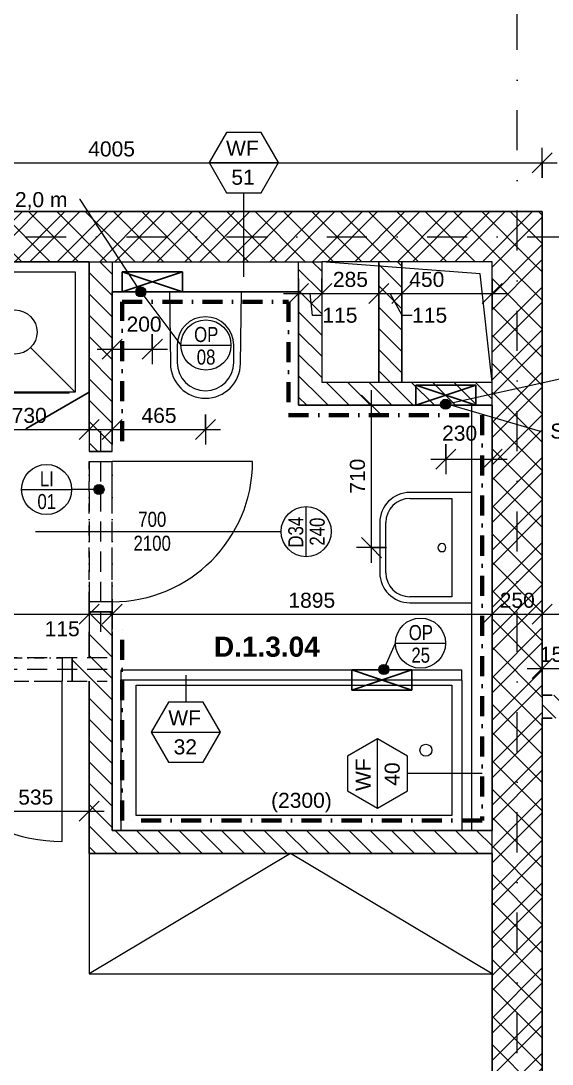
# Model space of a CAD drawing. Header units: millimetres. Extents: x -7705 to 38927, y -2985 to 72287.
# Drawn here: x 13872 to 16523, y 59905 to 65106 of the extents above; entities that cross this region are included whole.
import ezdxf

# ---------------------------------------------------------------- set-up
doc = ezdxf.new("R2010")
doc.units = ezdxf.units.MM
for name, pattern in [('HA_Dash_3mm-S1mm', [150, 100, -50]), ('HA_DashDot_10mm-S3mm', [500, 200, -150, 0, -150]), ('HA_DashDot_2_2mm-S0_6mm', [110, 50, -30, 0, -30]), ('HA_DashDot_4mm-S1mm', [200, 100, -50, 0, -50])]:
    doc.linetypes.add(name, pattern=pattern)
for name, color, linetype, lineweight in [('A-____-____-DIMS', 9, 'Continuous', 5), ('A-____-____-DIMS-50', 9, 'Continuous', 5), ('A-AREA-____-IDEN', 9, 'Continuous', 9), ('A-DETL-____-OTLN', 9, 'Continuous', 25), ('A-DETL-GENF-OTLN', 9, 'Continuous', 9), ('A-DOOR-____-IDEN', 9, 'Continuous', 9), ('A-DOOR-____-MCUT', 9, 'HA_DashDot_2_2mm-S0_6mm', 9), ('A-DOOR-____-OTLN', 9, 'Continuous', 9), ('A-DOOR-FRAM-MCUT', 9, 'Continuous', 9), ('A-GENM-____-HDLN', 9, 'HA_Dash_3mm-S1mm', 9), ('A-GENM-____-IDEN', 9, 'Continuous', 9), ('A-GENM-____-OTLN', 9, 'Continuous', 9), ('A-WALL-____-IDEN', 9, 'Continuous', 9), ('A-WALL-____-MCUT', 9, 'Continuous', 25), ('A-WALL-____-PATT', 9, 'Continuous', 25), ('E-ELEC-FIXT-OTLN', 9, 'Continuous', 9), ('G-____-____-TEXT', 9, 'Continuous', 5), ('I-FURN-____-OTLN', 9, 'Continuous', 9), ('I-WALL-____-MCUT', 9, 'Continuous', 25), ('I-WALL-____-OTLN', 9, 'Continuous', 9), ('P-SANR-FIXT-OTLN', 9, 'Continuous', 9), ('S-GRID-____-OTLN', 9, 'Continuous', 5)]:
    doc.layers.add(name, color=color, linetype=linetype, lineweight=lineweight)
doc.styles.add('Arial_1', font='arial.ttf', dxfattribs={"height": 75})
doc.styles.add('Arial_2', font='arial.ttf', dxfattribs={"width": 0.8, "height": 75})
doc.styles.add('Arial_B', font='arialbd.ttf', dxfattribs={"height": 100})
doc.dimstyles.new('Inner_Dimensions', dxfattribs={"dimscale": 304.8, "dimtxt": 76.519455, "dimasz": 0.328084, "dimexe": 0.246063, "dimexo": 0.0625, "dimgap": 0.032808, "dimtad": 1, "dimdec": 0, "dimzin": 0, "dimdsep": 46, "dimtxsty": 'Arial_1', "dimblk1": 'OBLIQUE', "dimblk2": 'OBLIQUE', "dimsah": 1, "dimcen": 0.09, "dimdle": 0.246063, "dimazin": 0, "dimtfac": 1, "dimtdec": 4, "dimtix": 1, "dimtmove": 0, "dimatfit": 3, "dimfxl": 0.246063, "dimfxlon": 1, "dimtvp": 1, "dimtolj": 1, "dimtzin": 0, "dimlwd": 9, "dimlwe": 9, "dimarcsym": 2})
doc.dimstyles.new('Inner_Dimensions_1', dxfattribs={"dimscale": 304.8, "dimtxt": 76.519455, "dimasz": 0.328084, "dimexe": 0.246063, "dimexo": 0.0625, "dimgap": 0.032808, "dimtad": 1, "dimdec": 0, "dimzin": 0, "dimdsep": 46, "dimtxsty": 'Arial_1', "dimblk1": 'OBLIQUE', "dimblk2": 'OBLIQUE', "dimsah": 1, "dimcen": 0.09, "dimdle": 0.246063, "dimazin": 0, "dimtfac": 1, "dimtdec": 4, "dimtix": 1, "dimtmove": 2, "dimatfit": 3, "dimfxl": 0.246063, "dimfxlon": 1, "dimtvp": 1, "dimtolj": 1, "dimtzin": 0, "dimlwd": 9, "dimlwe": 9, "dimarcsym": 2})
doc.dimstyles.new('Inner_Dimensions_2', dxfattribs={"dimscale": 304.8, "dimtxt": 76.519455, "dimasz": 0.328084, "dimexe": 0.246063, "dimexo": 0.0625, "dimgap": 0.032808, "dimtad": 1, "dimdec": 0, "dimzin": 0, "dimdsep": 46, "dimtxsty": 'Arial_1', "dimblk1": 'OBLIQUE', "dimblk2": 'OBLIQUE', "dimsah": 1, "dimcen": 0.09, "dimdle": 0.246063, "dimazin": 0, "dimtfac": 1, "dimtdec": 4, "dimtix": 1, "dimtmove": 1, "dimatfit": 3, "dimfxl": 0.246063, "dimfxlon": 1, "dimtvp": 1, "dimtolj": 1, "dimtzin": 0, "dimlwd": 9, "dimlwe": 9, "dimarcsym": 2})
pattern_1 = [(45, (0, 0), (-106.06602, 106.06602), []), (45, (75, 0), (-106.06602, 106.06602), []), (315, (0, 0), (70.71068, 70.71068), [])]
pattern_2 = [(135, (0, 0), (-53.03301, -53.03301), [])]

# ---------------------------------------------------------------- blocks, each defined once
blk = doc.blocks.new('HA_DR_Single_Swing_Solid - In_BJ_800x2100-2000412-DPS_1NP-D')
at = {"layer": 'A-DOOR-____-MCUT'}
for p, q in [((-400, 57.5), (400, 57.5)), ((-400, -57.5), (400, -57.5))]:
    blk.add_line(p, q, dxfattribs=at)
at = {"layer": 'A-DOOR-____-OTLN', "lineweight": 5}
blk.add_line((400, -857.5), (400, -57.5), dxfattribs=at)
blk.add_arc((400, -57.5), 800, 180, 270, dxfattribs=at)
at = {"layer": 'A-DOOR-FRAM-MCUT'}
for p, q in [((-400, -57.5), (-400, 57.5)), ((400, 57.5), (400, -57.5))]:
    blk.add_line(p, q, dxfattribs=at)
blk = doc.blocks.new('HA_DR_Single_Swing_Solid - In_BJ_700x2100-2000416-DPS_1NP-D')
at = {"layer": 'A-DOOR-____-MCUT'}
for p, q in [((-350, 57.5), (350, 57.5)), ((-350, -57.5), (350, -57.5))]:
    blk.add_line(p, q, dxfattribs=at)
at = {"layer": 'A-DOOR-____-OTLN', "lineweight": 5}
blk.add_line((350, -757.5), (350, -57.5), dxfattribs=at)
blk.add_arc((350, -57.5), 700, 180, 270, dxfattribs=at)
at = {"layer": 'A-DOOR-FRAM-MCUT'}
for p, q in [((-350, -57.5), (-350, 57.5)), ((350, 57.5), (350, -57.5))]:
    blk.add_line(p, q, dxfattribs=at)
blk = doc.blocks.new('ABMV_Bathtub_Generic - 800x1700-V3-DPS_1NP-D')
at = {"layer": 'P-SANR-FIXT-OTLN'}
for p, q in [((0, 1700), (750, 1700)), ((0, 1700), (750, 1700)), ((75, 50), (75, 1625)), ((75, 1625), (725, 1625)), ((75, 1625), (725, 1625)), ((75, 50), (75, 1625)), ((725, 1625), (725, 50)), ((725, 1625), (725, 50)), ((750, 0), (0, 0)), ((750, 0), (0, 0)), ((725, 50), (75, 50)), ((725, 50), (75, 50))]:
    blk.add_line(p, q, dxfattribs=at)
blk.add_circle((400, 180), 30, dxfattribs=at)
blk = doc.blocks.new('ABMV_WashBasin_Generic - 550x460-1459494-DPS_1NP-D')
at = {"layer": 'P-SANR-FIXT-OTLN'}
for p, q in [((250, 510), (0, 510)), ((0, 480), (250, 480)), ((-150, 360), (-150, 50)), ((-120, 150), (-120, 360)), ((370, 360), (370, 150)), ((400, 50), (400, 360)), ((370, 150), (-120, 150))]:
    blk.add_line(p, q, dxfattribs=at)
for centre, radius, start, end in [((0, 360), 150, 90, 180), ((0, 360), 120, 90, 180), ((250, 360), 150, 360, 90), ((250, 360), 120, 360, 90), ((125, 200), 20, 90, 270), ((125, 200), 20, 270, 90)]:
    blk.add_arc(centre, radius, start, end, dxfattribs=at)
blk = doc.blocks.new('ABMV_Toilet_WallHung - Default-1873337-DPS_1NP-D')
at = {"layer": 'A-GENM-____-OTLN'}
for p, q in [((-50, 432.3), (-54.6, 75)), ((-16.3, 426.2), (-16.3, 340.3)), ((266.3, 340.3), (266.3, 426.2)), ((304.6, 75), (300, 432.3))]:
    blk.add_line(p, q, dxfattribs=at)
for centre, radius, start, end in [((125, 430.1), 175, 0.7323, 179.2677), ((125, 426.2), 141.3, 0, 180), ((125, 340.3), 141.3, 180, 360)]:
    blk.add_arc(centre, radius, start, end, dxfattribs=at)
blk = doc.blocks.new('R_bathroom_washing_machine - 600x600x900-V8-DPS_1NP-D')
at = {"layer": 'E-ELEC-FIXT-OTLN'}
for p, q in [((77.5, 3.4), (677.5, 3.4)), ((77.5, -596.6), (77.5, 3.4)), ((77.5, 3.4), (299.7, -218.9)), ((107.5, 8.4), (647.5, 8.4)), ((107.5, 8.4), (107.5, 3.4)), ((647.5, 3.4), (647.5, 8.4)), ((677.5, 3.4), (677.5, -596.6)), ((455.3, -374.4), (677.5, -596.6)), ((677.5, -596.6), (77.5, -596.6)), ((554.7, -596.6), (554.7, -601.6)), ((572.1, -601.6), (554.7, -601.6)), ((572.2, -596.6), (572.2, -601.6)), ((579.7, -601.6), (572.4, -601.6)), ((586.9, -601.6), (579.7, -601.6)), ((587.2, -601.6), (587.2, -596.6)), ((604.7, -601.6), (587.2, -601.6)), ((604.7, -601.6), (604.7, -596.6))]:
    blk.add_line(p, q, dxfattribs=at)
blk.add_circle((377.5, -296.6), 110, dxfattribs=at)
blk = doc.blocks.new('NAB_Šatní_skříň_ADNS - 600x2000xšířka-1705527-DPS_1NP-D')
at = {"layer": 'I-FURN-____-OTLN'}
for p, q in [((0, 600), (1005, 0)), ((2009.9, 600), (0.1, 600)), ((1005, 0), (2010, 600)), ((2010, 0), (2010, 600))]:
    blk.add_line(p, q, dxfattribs=at)
blk = doc.blocks.new('HA_GM_Shaft_Rectangle - Default-2017775-DPS_1NP-D')
at = {"layer": 'A-DETL-GENF-OTLN'}
for p, q in [((0, 600), (60, 60)), ((60, 60), (850, 0))]:
    blk.add_line(p, q, dxfattribs=at)
at = {"layer": 'A-GENM-____-OTLN'}
for p, q in [((0, 600), (0, 0)), ((850, 600), (0, 600)), ((850, 0), (850, 600)), ((0, 0), (850, 0))]:
    blk.add_line(p, q, dxfattribs=at)
blk = doc.blocks.new('HA_GM_Tiling_LineBased - Generic Tiles-1951469-DPS_1NP-D')
at = {"layer": 'A-GENM-____-OTLN', "linetype": 'HA_DashDot_4mm-S1mm', "lineweight": 80}
blk.add_line((50, -50), (745, -50), dxfattribs=at)
blk = doc.blocks.new('HA_GM_Tiling_LineBased - Generic Tiles-1951470-DPS_1NP-D')
at = {"layer": 'A-GENM-____-OTLN', "linetype": 'HA_DashDot_4mm-S1mm', "lineweight": 80}
blk.add_line((50, -50), (880, -50), dxfattribs=at)
blk = doc.blocks.new('HA_GM_Tiling_LineBased - Generic Tiles-1951471-DPS_1NP-D')
at = {"layer": 'A-GENM-____-OTLN', "linetype": 'HA_DashDot_4mm-S1mm', "lineweight": 80}
blk.add_line((50, -50), (615, -50), dxfattribs=at)
blk = doc.blocks.new('HA_GM_Tiling_LineBased - Generic Tiles-1951472-DPS_1NP-D')
at = {"layer": 'A-GENM-____-OTLN', "linetype": 'HA_DashDot_4mm-S1mm', "lineweight": 80}
blk.add_line((-50, -50), (915, -50), dxfattribs=at)
blk = doc.blocks.new('HA_GM_Tiling_LineBased - Generic Tiles-1951465-DPS_1NP-D')
at = {"layer": 'A-GENM-____-OTLN', "linetype": 'HA_DashDot_4mm-S1mm', "lineweight": 80}
blk.add_line((50, -50), (2070, -50), dxfattribs=at)
blk = doc.blocks.new('HA_GM_Tiling_LineBased - Generic Tiles-1951473-DPS_1NP-D')
at = {"layer": 'A-GENM-____-OTLN', "linetype": 'HA_DashDot_4mm-S1mm', "lineweight": 80}
blk.add_line((50, -50), (1845, -50), dxfattribs=at)
blk = doc.blocks.new('HA_GM_Tiling_LineBased - Generic Tiles-1951463-DPS_1NP-D')
at = {"layer": 'A-GENM-____-OTLN', "linetype": 'HA_DashDot_4mm-S1mm', "lineweight": 80}
blk.add_line((50, -50), (1040, -50), dxfattribs=at)
blk = doc.blocks.new('TB_Porotherm KP11_5_1250mm - TB_Porotherm KP11_5_1250mm-1850985-DPS_1NP-D')
at = {"layer": 'A-GENM-____-HDLN'}
for p, q in [((625, 57.5), (-625, 57.5)), ((-625, 0), (625, 0)), ((-625, -57.5), (625, -57.5))]:
    blk.add_line(p, q, dxfattribs=at)
blk = doc.blocks.new('TB_Porotherm KP11_5_1000mm - TB_Porotherm KP11_5_1000mm-1850984-DPS_1NP-D')
at = {"layer": 'A-GENM-____-HDLN'}
for p, q in [((500, 57.5), (-500, 57.5)), ((-500, 0), (500, 0)), ((-500, -57.5), (500, -57.5))]:
    blk.add_line(p, q, dxfattribs=at)
blk = doc.blocks.new('DIMBLOCK24-DPS_1NP-D')
at = {"layer": 'A-____-____-DIMS-50', "lineweight": 9}
for p, q in [((10923.2, 62222.7), (10923.2, 62072.7)), ((10923.2, 62147.7), (10923.2, 62222.7)), ((14213.2, 62222.7), (14213.2, 62072.7)), ((14213.2, 62147.7), (14213.2, 62222.7)), ((10923.2, 62147.7), (10973.2, 62197.7)), ((14213.2, 62147.7), (14263.2, 62197.7)), ((10923.2, 62147.7), (10873.2, 62097.7)), ((10923.2, 62147.7), (14213.2, 62147.7)), ((14213.2, 62147.7), (14163.2, 62097.7))]:
    blk.add_line(p, q, dxfattribs=at)
at = {"layer": 'A-____-____-DIMS-50', "color": 0, "lineweight": 9, "insert": (12452.8, 62255.1), "char_height": 75, "width": 276.883, "attachment_point": 1, "line_spacing_factor": 0.941778, "style": 'Arial_1'}
blk.add_mtext('3290', dxfattribs=at)
blk = doc.blocks.new('_Oblique')
at = {"color": 0, "linetype": 'ByBlock', "lineweight": -2}
blk.add_line((-0.5, -0.5), (0.5, 0.5), dxfattribs=at)
blk = doc.blocks.new('DIMBLOCK25-DPS_1NP-D')
at = {"layer": 'A-____-____-DIMS-50', "lineweight": 9}
for p, q in [((14213.2, 62222.7), (14213.2, 62072.7)), ((14213.2, 62147.7), (14213.2, 62222.7)), ((14328.2, 62222.7), (14328.2, 62072.7)), ((14328.2, 62147.7), (14328.2, 62222.7)), ((14213.2, 62147.7), (14263.2, 62197.7)), ((14328.2, 62147.7), (14378.2, 62197.7)), ((14213.2, 62147.7), (14163.2, 62097.7)), ((14213.2, 62147.7), (14328.2, 62147.7)), ((14328.2, 62147.7), (14278.2, 62097.7))]:
    blk.add_line(p, q, dxfattribs=at)
at = {"layer": 'A-____-____-DIMS-50', "color": 0, "lineweight": 9, "insert": (13991.1, 62113.1), "char_height": 75, "width": 207.662, "attachment_point": 1, "line_spacing_factor": 0.941778, "style": 'Arial_1'}
blk.add_mtext('115', dxfattribs=at)
blk = doc.blocks.new('DIMBLOCK26-DPS_1NP-D')
at = {"layer": 'A-____-____-DIMS-50', "lineweight": 9}
for p, q in [((14328.2, 62222.7), (14328.2, 62072.7)), ((14328.2, 62147.7), (14328.2, 62222.7)), ((16223.2, 62222.7), (16223.2, 62072.7)), ((16223.2, 62147.7), (16223.2, 62222.7)), ((14328.2, 62147.7), (14378.2, 62197.7)), ((16223.2, 62147.7), (16273.2, 62197.7)), ((14328.2, 62147.7), (14278.2, 62097.7)), ((14328.2, 62147.7), (16223.2, 62147.7)), ((16223.2, 62147.7), (16173.2, 62097.7))]:
    blk.add_line(p, q, dxfattribs=at)
at = {"layer": 'A-____-____-DIMS-50', "color": 0, "lineweight": 9, "insert": (15207.4, 62255.1), "char_height": 75, "width": 276.883, "attachment_point": 1, "line_spacing_factor": 0.941778, "style": 'Arial_1'}
blk.add_mtext('1895', dxfattribs=at)
blk = doc.blocks.new('DIMBLOCK27-DPS_1NP-D')
at = {"layer": 'A-____-____-DIMS-50', "lineweight": 9}
for p, q in [((16223.2, 62222.7), (16223.2, 62072.7)), ((16223.2, 62147.7), (16223.2, 62222.7)), ((16473.2, 62222.7), (16473.2, 62072.7)), ((16473.2, 62147.7), (16473.2, 62222.7)), ((16223.2, 62147.7), (16273.2, 62197.7)), ((16473.2, 62147.7), (16523.2, 62197.7)), ((16223.2, 62147.7), (16173.2, 62097.7)), ((16223.2, 62147.7), (16473.2, 62147.7)), ((16473.2, 62147.7), (16423.2, 62097.7))]:
    blk.add_line(p, q, dxfattribs=at)
at = {"layer": 'A-____-____-DIMS-50', "color": 0, "lineweight": 9, "insert": (16261.7, 62255.1), "char_height": 75, "width": 207.662, "attachment_point": 1, "line_spacing_factor": 0.941778, "style": 'Arial_1'}
blk.add_mtext('250', dxfattribs=at)
blk = doc.blocks.new('DIMBLOCK28-DPS_1NP-D')
at = {"layer": 'A-____-____-DIMS-50', "lineweight": 9}
for p, q in [((16473.2, 62222.7), (16473.2, 62072.7)), ((16473.2, 62147.7), (16473.2, 62222.7)), ((18298.2, 62222.7), (18298.2, 62072.7)), ((18298.2, 62147.7), (18298.2, 62222.7)), ((16473.2, 62147.7), (16523.2, 62197.7)), ((18298.2, 62147.7), (18348.2, 62197.7)), ((16473.2, 62147.7), (16423.2, 62097.7)), ((16473.2, 62147.7), (18298.2, 62147.7)), ((18298.2, 62147.7), (18248.2, 62097.7))]:
    blk.add_line(p, q, dxfattribs=at)
at = {"layer": 'A-____-____-DIMS-50', "color": 0, "lineweight": 9, "insert": (17270.3, 62255.1), "char_height": 75, "width": 276.883, "attachment_point": 1, "line_spacing_factor": 0.941778, "style": 'Arial_1'}
blk.add_mtext('1825', dxfattribs=at)
blk = doc.blocks.new('HA_TAG_Door_TypeMark_wDimensions - Scale50_Right with Bouble-921060-DPS_1NP-D')
at = {"layer": 'A-DOOR-____-IDEN'}
for p, q in [((0, 5), (0, -19.5)), ((-2.5, -22), (2.5, -22))]:
    blk.add_line(p, q, dxfattribs=at)
blk.add_circle((0, -22), 2.5, dxfattribs=at)
blk = doc.blocks.new('DIMBLOCK148-DPS_1NP-D')
at = {"layer": 'A-____-____-DIMS-50', "lineweight": 9}
for p, q in [((15258.2, 63822.4), (15258.2, 63672.4)), ((15258.2, 63747.4), (15258.2, 63822.4)), ((15373.2, 63822.4), (15373.2, 63672.4)), ((15373.2, 63747.4), (15373.2, 63822.4)), ((15258.2, 63747.4), (15308.2, 63797.4)), ((15373.2, 63747.4), (15423.2, 63797.4)), ((15183.2, 63747.4), (15373.2, 63747.4)), ((15258.2, 63747.4), (15208.2, 63697.4)), ((15326.9, 63637.7), (15315.7, 63747.4)), ((15373.2, 63747.4), (15323.2, 63697.4)), ((15376.9, 63637.7), (15326.9, 63637.7))]:
    blk.add_line(p, q, dxfattribs=at)
at = {"layer": 'A-____-____-DIMS-50', "color": 0, "lineweight": 9, "insert": (15376.9, 63676.2), "char_height": 75, "width": 207.662, "attachment_point": 1, "line_spacing_factor": 0.941778, "style": 'Arial_1'}
blk.add_mtext('115', dxfattribs=at)
blk = doc.blocks.new('DIMBLOCK149-DPS_1NP-D')
at = {"layer": 'A-____-____-DIMS-50', "lineweight": 9}
for p, q in [((15373.2, 63822.4), (15373.2, 63672.4)), ((15373.2, 63747.4), (15373.2, 63822.4)), ((15658.2, 63822.4), (15658.2, 63672.4)), ((15658.2, 63747.4), (15658.2, 63822.4)), ((15373.2, 63747.4), (15423.2, 63797.4)), ((15658.2, 63747.4), (15708.2, 63797.4)), ((15373.2, 63747.4), (15323.2, 63697.4)), ((15373.2, 63747.4), (15658.2, 63747.4)), ((15658.2, 63747.4), (15608.2, 63697.4))]:
    blk.add_line(p, q, dxfattribs=at)
at = {"layer": 'A-____-____-DIMS-50', "color": 0, "lineweight": 9, "insert": (15429.2, 63854.8), "char_height": 75, "width": 207.662, "attachment_point": 1, "line_spacing_factor": 0.941778, "style": 'Arial_1'}
blk.add_mtext('285', dxfattribs=at)
blk = doc.blocks.new('DIMBLOCK150-DPS_1NP-D')
at = {"layer": 'A-____-____-DIMS-50', "lineweight": 9}
for p, q in [((15658.2, 63822.4), (15658.2, 63672.4)), ((15658.2, 63747.4), (15658.2, 63822.4)), ((15773.2, 63822.4), (15773.2, 63672.4)), ((15773.2, 63747.4), (15773.2, 63822.4)), ((15658.2, 63747.4), (15708.2, 63797.4)), ((15773.2, 63747.4), (15823.2, 63797.4)), ((15658.2, 63747.4), (15608.2, 63697.4)), ((15658.2, 63747.4), (15773.2, 63747.4)), ((15774.6, 63637.7), (15715.7, 63747.4)), ((15773.2, 63747.4), (15723.2, 63697.4)), ((15824.6, 63637.7), (15774.6, 63637.7))]:
    blk.add_line(p, q, dxfattribs=at)
at = {"layer": 'A-____-____-DIMS-50', "color": 0, "lineweight": 9, "insert": (15824.6, 63676.2), "char_height": 75, "width": 207.662, "attachment_point": 1, "line_spacing_factor": 0.941778, "style": 'Arial_1'}
blk.add_mtext('115', dxfattribs=at)
blk = doc.blocks.new('DIMBLOCK151-DPS_1NP-D')
at = {"layer": 'A-____-____-DIMS-50', "lineweight": 9}
for p, q in [((15773.2, 63822.4), (15773.2, 63672.4)), ((15773.2, 63747.4), (15773.2, 63822.4)), ((16223.2, 63822.4), (16223.2, 63672.4)), ((16223.2, 63747.4), (16223.2, 63822.4)), ((15773.2, 63747.4), (15823.2, 63797.4)), ((16223.2, 63747.4), (16273.2, 63797.4)), ((15773.2, 63747.4), (15723.2, 63697.4)), ((15773.2, 63747.4), (16298.2, 63747.4)), ((16223.2, 63747.4), (16173.2, 63697.4))]:
    blk.add_line(p, q, dxfattribs=at)
at = {"layer": 'A-____-____-DIMS-50', "color": 0, "lineweight": 9, "insert": (15810.4, 63854.8), "char_height": 75, "width": 207.662, "attachment_point": 1, "line_spacing_factor": 0.941778, "style": 'Arial_1'}
blk.add_mtext('450', dxfattribs=at)
blk = doc.blocks.new('DIMBLOCK169-DPS_1NP-D')
at = {"layer": 'A-____-____-DIMS-50', "lineweight": 9}
for p, q in [((12468.2, 64472.9), (12468.2, 64322.9)), ((12468.2, 64397.9), (12468.2, 64472.9)), ((12468.2, 64397.9), (12518.2, 64447.9)), ((16473.2, 64322.9), (16473.2, 64472.9)), ((16473.2, 64397.9), (16523.2, 64447.9)), ((12393.2, 64397.9), (16548.2, 64397.9)), ((12468.2, 64397.9), (12418.2, 64347.9)), ((16473.2, 64397.9), (16423.2, 64347.9)), ((16473.2, 64397.9), (16473.2, 64322.9))]:
    blk.add_line(p, q, dxfattribs=at)
at = {"layer": 'A-____-____-DIMS-50', "color": 0, "lineweight": 9, "insert": (14208.4, 64505.3), "char_height": 75, "width": 276.883, "attachment_point": 1, "line_spacing_factor": 0.941778, "style": 'Arial_1'}
blk.add_mtext('4005', dxfattribs=at)
blk = doc.blocks.new('DIMBLOCK171-DPS_1NP-D')
at = {"layer": 'A-____-____-DIMS-50', "lineweight": 9}
for p, q in [((16473.2, 61953), (16473.2, 61803)), ((16473.2, 61878), (16473.2, 61953)), ((16623.2, 61953), (16623.2, 61803)), ((16623.2, 61878), (16623.2, 61953)), ((16473.2, 61878), (16523.2, 61928)), ((16623.2, 61878), (16673.2, 61928)), ((16398.2, 61878), (16623.2, 61878)), ((16473.2, 61878), (16423.2, 61828)), ((16623.2, 61878), (16573.2, 61828))]:
    blk.add_line(p, q, dxfattribs=at)
at = {"layer": 'A-____-____-DIMS-50', "color": 0, "lineweight": 9, "insert": (16461.7, 61985.4), "char_height": 75, "width": 207.662, "attachment_point": 1, "line_spacing_factor": 0.941778, "style": 'Arial_1'}
blk.add_mtext('150', dxfattribs=at)
blk = doc.blocks.new('DIMBLOCK174-DPS_1NP-D')
at = {"layer": 'A-____-____-DIMS-50', "lineweight": 9}
for p, q in [((13678.2, 61241.4), (13678.2, 61091.4)), ((13678.2, 61166.4), (13678.2, 61241.4)), ((14213.2, 61241.4), (14213.2, 61091.4)), ((14213.2, 61166.4), (14213.2, 61241.4)), ((13603.2, 61166.4), (14288.2, 61166.4)), ((13678.2, 61166.4), (13628.2, 61116.4)), ((13678.2, 61166.4), (13728.2, 61216.4)), ((14213.2, 61166.4), (14163.2, 61116.4)), ((14213.2, 61166.4), (14263.2, 61216.4))]:
    blk.add_line(p, q, dxfattribs=at)
at = {"layer": 'A-____-____-DIMS-50', "color": 0, "lineweight": 9, "insert": (13859.2, 61273.7), "char_height": 75, "width": 207.662, "attachment_point": 1, "line_spacing_factor": 0.941778, "style": 'Arial_1'}
blk.add_mtext('535', dxfattribs=at)
blk = doc.blocks.new('HA_TAG_WA_Partitions - Group _ Type Mark-556634-DPS_1NP-D')
at = {"layer": 'A-WALL-____-IDEN'}
for p, q in [((-1.73, 3), (-3.46, 0)), ((1.73, 3), (-1.73, 3)), ((3.46, 0), (1.73, 3)), ((-3.46, 0), (3.46, 0)), ((-3.46, 0), (-1.73, -3)), ((1.73, -3), (3.46, 0)), ((-1.73, -3), (1.73, -3))]:
    blk.add_line(p, q, dxfattribs=at)
blk = doc.blocks.new('DIMBLOCK209-DPS_1NP-D')
at = {"layer": 'A-____-____-DIMS-50', "lineweight": 9}
for p, q in [((13483.2, 63144.3), (13483.2, 62994.3)), ((13483.2, 63069.3), (13483.2, 63144.3)), ((14213.2, 63144.3), (14213.2, 62994.3)), ((14213.2, 63069.3), (14213.2, 63144.3)), ((13483.2, 63069.3), (13533.2, 63119.3)), ((14213.2, 63069.3), (14263.2, 63119.3)), ((13483.2, 63069.3), (13433.2, 63019.3)), ((13483.2, 63069.3), (14288.2, 63069.3)), ((14213.2, 63069.3), (14163.2, 63019.3))]:
    blk.add_line(p, q, dxfattribs=at)
at = {"layer": 'A-____-____-DIMS-50', "color": 0, "lineweight": 9, "insert": (13826.7, 63176.7), "char_height": 75, "width": 207.662, "attachment_point": 1, "line_spacing_factor": 0.941778, "style": 'Arial_1'}
blk.add_mtext('730', dxfattribs=at)
blk = doc.blocks.new('HA_TAG_GM_Products - Generic-588599-DPS_1NP-D')
at = {"layer": 'A-GENM-____-IDEN'}
blk.add_line((-2.5, 0), (2.5, 0), dxfattribs=at)
blk.add_circle((0, 0), 2.5, dxfattribs=at)
blk = doc.blocks.new('DIMBLOCK257-DPS_1NP-D')
at = {"layer": 'A-____-____-DIMS-50', "lineweight": 9}
for p, q in [((14328.2, 63544.9), (14328.2, 63394.9)), ((14328.2, 63469.9), (14328.2, 63544.9)), ((14328.2, 63469.9), (14378.2, 63519.9)), ((14528.2, 63544.9), (14528.2, 63394.9)), ((14528.2, 63469.9), (14528.2, 63544.9)), ((14528.2, 63469.9), (14578.2, 63519.9)), ((14253.2, 63469.9), (14603.2, 63469.9)), ((14328.2, 63469.9), (14278.2, 63419.9)), ((14528.2, 63469.9), (14478.2, 63419.9))]:
    blk.add_line(p, q, dxfattribs=at)
at = {"layer": 'A-____-____-DIMS-50', "color": 0, "lineweight": 9, "insert": (14399.6, 63631.8), "char_height": 75, "width": 207.662, "attachment_point": 1, "line_spacing_factor": 0.941778, "style": 'Arial_1'}
blk.add_mtext('200', dxfattribs=at)
blk = doc.blocks.new('DIMBLOCK258-DPS_1NP-D')
at = {"layer": 'A-____-____-DIMS-50', "lineweight": 9}
for p, q in [((15993, 62995.5), (15993, 62845.5)), ((15993, 62920.5), (15993, 62995.5)), ((16223.2, 62995.5), (16223.2, 62845.5)), ((16223.2, 62920.5), (16223.2, 62995.5)), ((15993, 62920.5), (16043, 62970.5)), ((16223.2, 62920.5), (16273.2, 62970.5)), ((15918, 62920.5), (16298.2, 62920.5)), ((15993, 62920.5), (15943, 62870.5)), ((16223.2, 62920.5), (16173.2, 62870.5))]:
    blk.add_line(p, q, dxfattribs=at)
at = {"layer": 'A-____-____-DIMS-50', "color": 0, "lineweight": 9, "insert": (15974.1, 63088), "char_height": 75, "width": 207.662, "attachment_point": 1, "line_spacing_factor": 0.941778, "style": 'Arial_1'}
blk.add_mtext('230', dxfattribs=at)
blk = doc.blocks.new('DIMBLOCK294-DPS_1NP-D')
at = {"layer": 'A-____-____-DIMS-50', "lineweight": 9}
for p, q in [((14328.2, 63144.3), (14328.2, 62994.3)), ((14328.2, 63069.3), (14328.2, 63144.3)), ((14793.2, 63144.3), (14793.2, 62994.3)), ((14793.2, 63069.3), (14793.2, 63144.3)), ((14328.2, 63069.3), (14378.2, 63119.3)), ((14793.2, 63069.3), (14843.2, 63119.3)), ((14253.2, 63069.3), (14868.2, 63069.3)), ((14328.2, 63069.3), (14278.2, 63019.3)), ((14793.2, 63069.3), (14743.2, 63019.3))]:
    blk.add_line(p, q, dxfattribs=at)
at = {"layer": 'A-____-____-DIMS-50', "color": 0, "lineweight": 9, "insert": (14474.2, 63176.7), "char_height": 75, "width": 207.662, "attachment_point": 1, "line_spacing_factor": 0.941778, "style": 'Arial_1'}
blk.add_mtext('465', dxfattribs=at)
blk = doc.blocks.new('DIMBLOCK295-DPS_1NP-D')
at = {"layer": 'A-____-____-DIMS-50', "lineweight": 9}
for p, q in [((15621.2, 62404.9), (15621.2, 63264.9)), ((15621.2, 63189.9), (15571.2, 63239.9)), ((15546.2, 63189.9), (15696.2, 63189.9)), ((15621.2, 63189.9), (15546.2, 63189.9)), ((15621.2, 63189.9), (15671.2, 63139.9)), ((15621.2, 62479.9), (15571.2, 62529.9)), ((15696.2, 62479.9), (15546.2, 62479.9)), ((15621.2, 62479.9), (15671.2, 62429.9)), ((15621.2, 62479.9), (15696.2, 62479.9))]:
    blk.add_line(p, q, dxfattribs=at)
at = {"layer": 'A-____-____-DIMS-50', "color": 0, "lineweight": 9, "insert": (15513.9, 62748.4), "char_height": 75, "width": 207.662, "attachment_point": 1, "rotation": 90, "line_spacing_factor": 0.941778, "style": 'Arial_1'}
blk.add_mtext('710', dxfattribs=at)

msp = doc.modelspace()

# ---------------------------------------------------------------- hatches: boundary and pattern name
at = {"layer": 'A-GENM-____-IDEN'}
h = msp.add_hatch(color=256, dxfattribs=at)
edge = h.paths.add_edge_path()
edge.add_arc((14470.9, 63754.9), 25, 0, 360)
h = msp.add_hatch(color=256, dxfattribs=at)
edge = h.paths.add_edge_path()
edge.add_arc((15991.4, 63194.9), 25, 0, 360)
h = msp.add_hatch(color=256, dxfattribs=at)
edge = h.paths.add_edge_path()
edge.add_arc((14262.1, 62769.9), 25, 0, 360)
h = msp.add_hatch(color=256, dxfattribs=at)
edge = h.paths.add_edge_path()
edge.add_arc((15683.6, 61872.4), 25, 0, 360)
at = {"layer": 'A-WALL-____-PATT', "lineweight": 5}
h = msp.add_hatch(dxfattribs=at)
h.set_pattern_fill('FP_2', color=256, style=0, pattern_type=2)
h.set_pattern_definition(pattern_1)
h.paths.add_polyline_path([(2283.2, 63904.9), (4473.2, 63904.9), (4473.2, 64154.9), (273.2, 64154.9), (273.2, 63904.9), (2168.2, 63904.9)])
h.paths.add_polyline_path([(5473.2, 63904.9), (11023.2, 63904.9), (11023.2, 64154.9), (5473.2, 64154.9)])
h.paths.add_polyline_path([(13368.2, 63904.9), (16473.2, 63904.9), (16473.2, 64154.9), (12023.2, 64154.9), (12023.2, 63904.9), (13154, 63904.9)])
h = msp.add_hatch(dxfattribs=at)
h.set_pattern_fill('FP_3', color=256, style=0, pattern_type=2)
h.set_pattern_definition(pattern_2)
h.paths.add_polyline_path([(14328.2, 60954.9), (14328.2, 62159.9), (14213.2, 62159.9), (14213.2, 60954.9)])
h.paths.add_polyline_path([(14328.2, 62959.9), (14328.2, 63904.9), (14213.2, 63904.9), (14213.2, 62959.9)])
h = msp.add_hatch(dxfattribs=at)
h.set_pattern_fill('FP_3', color=256, style=0, pattern_type=2)
h.set_pattern_definition(pattern_2)
h.paths.add_polyline_path([(15258.2, 63189.9), (15373.2, 63189.9), (15373.2, 63904.9), (15258.2, 63904.9), (15258.2, 63754.9)])
h = msp.add_hatch(dxfattribs=at)
h.set_pattern_fill('FP_3', color=256, style=0, pattern_type=2)
h.set_pattern_definition(pattern_2)
h.paths.add_polyline_path([(15773.2, 63304.9), (15773.2, 63904.9), (15658.2, 63904.9), (15658.2, 63304.9)])
h = msp.add_hatch(dxfattribs=at)
h.set_pattern_fill('FP_2', color=256, style=0, pattern_type=2)
h.set_pattern_definition(pattern_1)
h.paths.add_polyline_path([(16223.2, 57279.9), (16473.2, 57279.9), (16473.2, 63904.9), (16223.2, 63904.9), (16223.2, 58906.2)])
h = msp.add_hatch(dxfattribs=at)
h.set_pattern_fill('FP_3', color=256, style=0, pattern_type=2)
h.set_pattern_definition(pattern_2)
h.paths.add_polyline_path([(16223.2, 63189.9), (16223.2, 63304.9), (15373.2, 63304.9), (15373.2, 63189.9), (15998.4, 63189.9)])
h = msp.add_hatch(dxfattribs=at)
h.set_pattern_fill('FP_3', color=256, style=0, pattern_type=2)
h.set_pattern_definition(pattern_2)
h.paths.add_polyline_path([(12623.2, 61814.9), (13228.2, 61814.9), (13228.2, 61929.9), (12358.2, 61929.9), (12358.2, 61814.9), (12508.2, 61814.9)])
h.paths.add_polyline_path([(14128.2, 61814.9), (14213.2, 61814.9), (14213.2, 61929.9), (14128.2, 61929.9)])
h.paths.add_polyline_path([(10923.2, 61814.9), (11058.2, 61814.9), (11058.2, 61929.9), (10923.2, 61929.9)])
h = msp.add_hatch(dxfattribs=at)
h.set_pattern_fill('FP_3', color=256, style=0, pattern_type=2)
h.set_pattern_definition(pattern_2)
h.paths.add_polyline_path([(16473.2, 61629.9), (16623.2, 61629.9), (16623.2, 61744.9), (16473.2, 61744.9)])
h.paths.add_polyline_path([(19563.2, 61629.9), (19563.2, 61744.9), (17923.2, 61744.9), (17923.2, 61629.9)])
h = msp.add_hatch(dxfattribs=at)
h.set_pattern_fill('FP_3', color=256, style=0, pattern_type=2)
h.set_pattern_definition(pattern_2)
h.paths.add_polyline_path([(16223.2, 60954.9), (16223.2, 61069.9), (14328.2, 61069.9), (14328.2, 60954.9), (15998.4, 60954.9)])

# ---------------------------------------------------------------- linework, layer by layer
at = {"layer": 'A-DETL-____-OTLN'}
for p, q in [((14678.2, 63854.9), (14378.2, 63854.9)), ((14378.2, 63854.9), (14378.2, 63754.9)), ((14378.2, 63754.9), (14678.2, 63854.9)), ((14378.2, 63854.9), (14678.2, 63754.9)), ((14678.2, 63754.9), (14678.2, 63854.9)), ((14378.2, 63754.9), (14678.2, 63754.9)), ((14213.2, 63254.9), (13897.1, 63072.4)), ((16143, 63289.9), (15843, 63289.9)), ((15843, 63289.9), (15843, 63189.9)), ((15843, 63189.9), (16143, 63289.9)), ((15843, 63289.9), (16143, 63189.9)), ((16143, 63189.9), (16143, 63289.9)), ((15843, 63189.9), (16143, 63189.9)), ((15823.5, 61869.9), (15523.5, 61869.9)), ((15523.5, 61869.9), (15523.5, 61769.9)), ((15523.5, 61769.9), (15823.5, 61869.9)), ((15523.5, 61869.9), (15823.5, 61769.9)), ((15823.5, 61769.9), (15823.5, 61869.9)), ((15523.5, 61769.9), (15823.5, 61769.9))]:
    msp.add_line(p, q, dxfattribs=at)
at = {"layer": 'A-GENM-____-IDEN'}
for p, q in [((14470.9, 63754.9), (14670.6, 63490)), ((15991.4, 63194.9), (16562.2, 63321.3)), ((14262.1, 62769.9), (14125.6, 62769.9)), ((15683.6, 61872.4), (15741.5, 62003.9))]:
    msp.add_line(p, q, dxfattribs=at)
for centre in [(14470.9, 63754.9), (15991.4, 63194.9), (14262.1, 62769.9), (15683.6, 61872.4)]:
    msp.add_circle(centre, 25, dxfattribs=at)
at = {"layer": 'A-WALL-____-IDEN'}
for p, q in [((14984, 63829.9), (14984, 64249.6)), ((14696, 61844.9), (14696, 61709.9)), ((16173.2, 61354.3), (15801.9, 61354.3))]:
    msp.add_line(p, q, dxfattribs=at)
at = {"layer": 'A-WALL-____-MCUT', "lineweight": 9}
for p, q in [((14213.2, 63904.9), (15373.2, 63904.9)), ((14328.2, 63904.9), (14328.2, 63754.9)), ((15258.2, 63754.9), (15258.2, 63904.9)), ((16223.2, 63189.9), (16223.2, 63304.9)), ((16473.2, 61744.9), (16473.2, 61629.9)), ((16223.2, 60954.9), (16223.2, 61069.9))]:
    msp.add_line(p, q, dxfattribs=at)
at = {"layer": 'G-____-____-TEXT', "color": 250, "lineweight": 9}
for p, q in [((14167.6, 64215), (14164.2, 64215)), ((14463.3, 63766.6), (14167.6, 64215)), ((16004, 63194.6), (16463.8, 63061))]:
    msp.add_line(p, q, dxfattribs=at)
at = {"layer": 'I-WALL-____-MCUT'}
for p, q in [((16473.2, 64154.9), (12468.2, 64154.9)), ((16473.2, 61744.9), (16473.2, 64154.9)), ((13483.2, 63904.9), (14213.2, 63904.9)), ((14213.2, 63904.9), (14213.2, 63060)), ((15658.2, 63904.9), (15658.2, 63304.9)), ((15773.2, 63304.9), (15773.2, 63904.9)), ((14328.2, 63060), (14328.2, 63754.9)), ((14328.2, 63754.9), (15258.2, 63754.9)), ((15258.2, 63754.9), (15258.2, 63189.9)), ((15258.2, 63189.9), (16223.2, 63189.9)), ((16223.2, 63189.9), (16223.2, 61069.9)), ((14213.2, 62959.9), (14328.2, 62959.9)), ((14328.2, 62159.9), (14213.2, 62159.9)), ((14213.2, 62059.9), (14213.2, 61929.9)), ((14328.2, 61069.9), (14328.2, 62059.9)), ((14128.2, 61929.9), (14128.2, 61814.9)), ((14213.2, 61814.9), (14213.2, 60954.9)), ((16523.2, 61744.9), (16473.2, 61744.9)), ((16473.2, 57279.9), (16473.2, 61629.9)), ((16473.2, 61629.9), (16523.2, 61629.9)), ((16223.2, 61069.9), (14328.2, 61069.9)), ((14213.2, 60954.9), (15218.1, 60954.9)), ((15218.3, 60954.9), (16223.2, 60954.9)), ((16223.2, 60954.9), (16223.2, 57279.9))]:
    msp.add_line(p, q, dxfattribs=at)
at = {"layer": 'I-WALL-____-OTLN'}
for p, q in [((16123.2, 61069.9), (16123.2, 63189.9)), ((14373.2, 61869.9), (16073.2, 61869.9)), ((14373.2, 61819.9), (14373.2, 61869.9)), ((16073.2, 61819.9), (16073.2, 61869.9)), ((16073.2, 61819.9), (14373.2, 61819.9))]:
    msp.add_line(p, q, dxfattribs=at)
at = {"layer": 'S-GRID-____-OTLN', "linetype": 'HA_DashDot_10mm-S3mm', "lineweight": 9}
for p, q in [((16348.2, 54959.1), (16348.2, 70686.8)), ((-6105.2, 64029.9), (22085.9, 64029.9))]:
    msp.add_line(p, q, dxfattribs=at)

# ---------------------------------------------------------------- block references
at = {"layer": 'A-DOOR-____-IDEN', "xscale": 49.99999999999998, "yscale": 49.99999999999998, "zscale": 49.99999999999998, "rotation": 90.00000000000001}
msp.add_blockref('HA_TAG_Door_TypeMark_wDimensions - Scale50_Right with Bouble-921060-DPS_1NP-D', (14195.7, 62559.9), dxfattribs=at)
at = {"layer": 'A-DOOR-____-OTLN', "rotation": 89.99999999999993}
msp.add_blockref('HA_DR_Single_Swing_Solid - In_BJ_700x2100-2000416-DPS_1NP-D', (14270.7, 62559.9), dxfattribs=at)
at = {"layer": 'A-DOOR-____-OTLN'}
msp.add_blockref('HA_DR_Single_Swing_Solid - In_BJ_800x2100-2000412-DPS_1NP-D', (13678.2, 61872.4), dxfattribs=at)
at = {"layer": 'A-GENM-____-IDEN', "xscale": 49.99999999999998, "yscale": 49.99999999999998, "zscale": 49.99999999999998}
for p in [(14795.6, 63490), (14000.6, 62769.9), (15866.5, 62003.9)]:
    msp.add_blockref('HA_TAG_GM_Products - Generic-588599-DPS_1NP-D', p, dxfattribs=at)
at = {"layer": 'A-GENM-____-OTLN', "lineweight": 5, "rotation": 180}
msp.add_blockref('HA_GM_Shaft_Rectangle - Default-2017775-DPS_1NP-D', (16223.2, 63904.9), dxfattribs=at)
at = {"layer": 'A-GENM-____-OTLN', "linetype": 'HA_DashDot_4mm-S1mm', "lineweight": 80}
for name, p, rotation in [('HA_GM_Tiling_LineBased - Generic Tiles-1951469-DPS_1NP-D', (14328.2, 62959.9), 89.99999999999987), ('HA_GM_Tiling_LineBased - Generic Tiles-1951471-DPS_1NP-D', (15258.2, 63754.9), 269.9999999999998), ('HA_GM_Tiling_LineBased - Generic Tiles-1951465-DPS_1NP-D', (16223.2, 63189.9), 269.9999999999999), ('HA_GM_Tiling_LineBased - Generic Tiles-1951463-DPS_1NP-D', (14328.2, 61069.9), 89.9999999999999), ('HA_GM_Tiling_LineBased - Generic Tiles-1951473-DPS_1NP-D', (16223.2, 61069.9), 180)]:
    msp.add_blockref(name, p, dxfattribs=dict(at, rotation=rotation))
for name, p in [('HA_GM_Tiling_LineBased - Generic Tiles-1951470-DPS_1NP-D', (14328.2, 63754.9)), ('HA_GM_Tiling_LineBased - Generic Tiles-1951472-DPS_1NP-D', (15258.2, 63189.9))]:
    msp.add_blockref(name, p, dxfattribs=at)
at = {"layer": 'A-GENM-____-OTLN'}
for name, p, rotation in [('TB_Porotherm KP11_5_1000mm - TB_Porotherm KP11_5_1000mm-1850984-DPS_1NP-D', (14270.7, 62559.9), 89.99999999999984), ('TB_Porotherm KP11_5_1250mm - TB_Porotherm KP11_5_1250mm-1850985-DPS_1NP-D', (13678.2, 61872.4), 180)]:
    msp.add_blockref(name, p, dxfattribs=dict(at, rotation=rotation))
at = {"layer": 'A-WALL-____-IDEN', "xscale": 49.99999999999998, "yscale": 49.99999999999998, "zscale": 49.99999999999998}
for p in [(14984, 64399.6), (14696, 61559.9)]:
    msp.add_blockref('HA_TAG_WA_Partitions - Group _ Type Mark-556634-DPS_1NP-D', p, dxfattribs=at)
at = {"layer": 'A-WALL-____-IDEN', "xscale": 49.99999999999998, "yscale": 49.99999999999998, "zscale": 49.99999999999998, "rotation": 89.99999999999973}
msp.add_blockref('HA_TAG_WA_Partitions - Group _ Type Mark-556634-DPS_1NP-D', (15651.9, 61354.3), dxfattribs=at)
at = {"layer": 'E-ELEC-FIXT-OTLN', "rotation": 180}
msp.add_blockref('R_bathroom_washing_machine - 600x600x900-V8-DPS_1NP-D', (14220.7, 63258.3), dxfattribs=at)
at = {"layer": 'I-FURN-____-OTLN', "rotation": 180}
msp.add_blockref('NAB_Šatní_skříň_ADNS - 600x2000xšířka-1705527-DPS_1NP-D', (16223.2, 60954.9), dxfattribs=at)
at = {"layer": 'P-SANR-FIXT-OTLN'}
for name, p, rotation in [('ABMV_Toilet_WallHung - Default-1873337-DPS_1NP-D', (14918.2, 63829.9), 180), ('ABMV_WashBasin_Generic - 550x460-1459494-DPS_1NP-D', (16173.2, 62354.9), 90.00000000000001), ('ABMV_Bathtub_Generic - 800x1700-V3-DPS_1NP-D', (16073.2, 61069.9), 90.00000000000024)]:
    msp.add_blockref(name, p, dxfattribs=dict(at, rotation=rotation))

# ---------------------------------------------------------------- texts
at = {"layer": 'A-AREA-____-IDEN', "lineweight": 5, "insert": (14835.6, 62036.1), "char_height": 100, "width": 653.375, "attachment_point": 1, "style": 'Arial_B'}
msp.add_mtext('D.1.3.04', dxfattribs=at)
at = {"layer": 'A-DOOR-____-IDEN', "lineweight": 5, "char_height": 75, "attachment_point": 1, "style": 'Arial_2'}
for s, insert, width in [('700', (14458.1, 62658.5), 173.164), ('2100', (14434.3, 62539.4), 230.886)]:
    msp.add_mtext(s, dxfattribs=dict(at, insert=insert, width=width))
at = {"layer": 'A-DOOR-____-IDEN', "lineweight": 5, "char_height": 75, "attachment_point": 1, "rotation": 90, "style": 'Arial_2'}
for s, insert, width in [('D34', (15206.3, 62480.1), 189.198), ('240', (15313.4, 62489.7), 173.164)]:
    msp.add_mtext(s, dxfattribs=dict(at, insert=insert, width=width))
at = {"layer": 'A-GENM-____-IDEN', "lineweight": 5, "char_height": 75, "attachment_point": 1}
for s, insert, width, style in [('OP', (14736.6, 63580.1), 147.51, 'Arial_2'), ('08', (14749.8, 63467.4), 115.443, 'Arial_2'), ('LI', (13966.8, 62860), 86.582, 'Arial_2'), ('01', (13954.8, 62747.3), 115.443, 'Arial_2'), ('OP', (15807.5, 62094), 147.51, 'Arial_2'), ('25', (15820.7, 61981.3), 115.443, 'Arial_2'), ('(2300)', (15120.8, 61257.6), 376.793, 'Arial_1')]:
    msp.add_mtext(s, dxfattribs=dict(at, insert=insert, width=width, style=style))
at = {"layer": 'A-WALL-____-IDEN', "lineweight": 5, "char_height": 75, "attachment_point": 1, "style": 'Arial_1'}
for s, insert, width in [('WF', (14896.1, 64508.5), 208.439), ('51', (14922.6, 64364), 144.304), ('WF', (14608, 61668.8), 208.439), ('32', (14634.5, 61524.3), 144.304)]:
    msp.add_mtext(s, dxfattribs=dict(at, insert=insert, width=width))
at = {"layer": 'A-WALL-____-IDEN', "lineweight": 5, "char_height": 75, "attachment_point": 1, "rotation": 90, "style": 'Arial_1'}
for s, insert, width in [('WF', (15543, 61266.3), 208.439), ('40', (15687.5, 61292.8), 144.304)]:
    msp.add_mtext(s, dxfattribs=dict(at, insert=insert, width=width))
at = {"layer": 'G-____-____-TEXT', "color": 7, "lineweight": 9, "char_height": 75, "width": 685.443, "attachment_point": 1, "style": 'Arial_1'}
for s, insert in [('S.H.= 2,0 m', (13548.6, 64252.5)), ('S.H.= 1,1 m', (16513.8, 63098.5))]:
    msp.add_mtext(s, dxfattribs=dict(at, insert=insert))

# ---------------------------------------------------------------- dimensions: what is measured, and where the dimension line sits
at = {"layer": 'A-____-____-DIMS', "lineweight": 9}
for base, p1, p2, dimstyle, override, picture, middle in [((16473.2, 64397.9), (12468.2, 64472.9), (16473.2, 64322.9), 'Inner_Dimensions_1', {"dimpost": '<>', "dimfxl": 4007.808004}, 'DIMBLOCK169-DPS_1NP-D', (14346.8, 64455.3)), ((15373.2, 63747.4), (15258.2, 63822.4), (15373.2, 63822.4), 'Inner_Dimensions_2', {"dimpost": '<>', "dimfxl": 115}, 'DIMBLOCK148-DPS_1NP-D', (15480.8, 63626.2)), ((15773.2, 63747.4), (15658.2, 63822.4), (15773.2, 63822.4), 'Inner_Dimensions_2', {"dimpost": '<>', "dimfxl": 115}, 'DIMBLOCK150-DPS_1NP-D', (15928.5, 63626.2)), ((16223.2, 63747.4), (15773.2, 63822.4), (16223.2, 63822.4), 'Inner_Dimensions_1', {"dimpost": '<>', "dimfxl": 450}, 'DIMBLOCK151-DPS_1NP-D', (15914.3, 63804.8)), ((14528.2, 63469.9), (14328.2, 63544.9), (14528.2, 63544.9), 'Inner_Dimensions_1', {"dimpost": '<>', "dimfxl": 200}, 'DIMBLOCK257-DPS_1NP-D', (14503.4, 63581.8)), ((14213.2, 63069.3), (13483.2, 63144.3), (14213.2, 63144.3), 'Inner_Dimensions_1', {"dimpost": '<>', "dimfxl": 730}, 'DIMBLOCK209-DPS_1NP-D', (13930.5, 63126.7)), ((16223.2, 62920.5), (15993, 62995.5), (16223.2, 62995.5), 'Inner_Dimensions_1', {"dimpost": '<>', "dimfxl": 230.207149}, 'DIMBLOCK258-DPS_1NP-D', (16077.9, 63038)), ((14328.2, 62147.7), (14213.2, 62222.7), (14328.2, 62222.7), 'Inner_Dimensions_1', {"dimpost": '<>', "dimfxl": 115}, 'DIMBLOCK25-DPS_1NP-D', (14094.9, 62063.1)), ((16223.2, 62147.7), (14328.2, 62222.7), (16223.2, 62222.7), 'Inner_Dimensions_1', {"dimpost": '<>', "dimfxl": 1895}, 'DIMBLOCK26-DPS_1NP-D', (15345.8, 62205.1))]:
    dim = msp.add_linear_dim(base=base, p1=p1, p2=p2, dimstyle=dimstyle, override=override, dxfattribs=at)
    dim.commit()
    dim.dimension.update_dxf_attribs({"geometry": picture, "text_midpoint": middle, "dimtype": 160})
for base, p1, p2, override, picture, middle in [((15658.2, 63747.4), (15373.2, 63822.4), (15658.2, 63822.4), {"dimpost": '<>', "dimfxl": 285}, 'DIMBLOCK149-DPS_1NP-D', (15515.7, 63795.7)), ((14793.2, 63069.3), (14328.2, 63144.3), (14793.2, 63144.3), {"dimpost": '<>', "dimfxl": 465}, 'DIMBLOCK294-DPS_1NP-D', (14560.7, 63117.6)), ((14213.2, 62147.7), (10923.2, 62222.7), (14213.2, 62222.7), {"dimpost": '<>', "dimfxl": 3290}, 'DIMBLOCK24-DPS_1NP-D', (12568.2, 62196)), ((16473.2, 62147.7), (16223.2, 62222.7), (16473.2, 62222.7), {"dimpost": '<>', "dimfxl": 250}, 'DIMBLOCK27-DPS_1NP-D', (16348.2, 62196)), ((18298.2, 62147.7), (16473.2, 62222.7), (18298.2, 62222.7), {"dimpost": '<>', "dimfxl": 1825}, 'DIMBLOCK28-DPS_1NP-D', (17385.7, 62196)), ((16623.2, 61878), (16473.2, 61953), (16623.2, 61953), {"dimpost": '<>', "dimfxl": 150}, 'DIMBLOCK171-DPS_1NP-D', (16548.2, 61926.3)), ((14213.2, 61166.4), (13678.2, 61241.4), (14213.2, 61241.4), {"dimpost": '<>', "dimfxl": 535}, 'DIMBLOCK174-DPS_1NP-D', (13945.7, 61214.7))]:
    dim = msp.add_linear_dim(base=base, p1=p1, p2=p2, dimstyle='Inner_Dimensions', override=override, dxfattribs=at)
    dim.commit()
    dim.dimension.update_dxf_attribs({"geometry": picture, "text_midpoint": middle})
dim = msp.add_linear_dim(base=(15621.2, 63189.9), p1=(15696.2, 62479.9), p2=(15546.2, 63189.9), angle=90, dimstyle='Inner_Dimensions', override={"dimpost": '<>', "dimfxl": 725.672102}, dxfattribs=at)
dim.commit()
dim.dimension.update_dxf_attribs({"geometry": 'DIMBLOCK295-DPS_1NP-D', "text_midpoint": (15572.9, 62834.9)})

doc.saveas('drawing.dxf')
